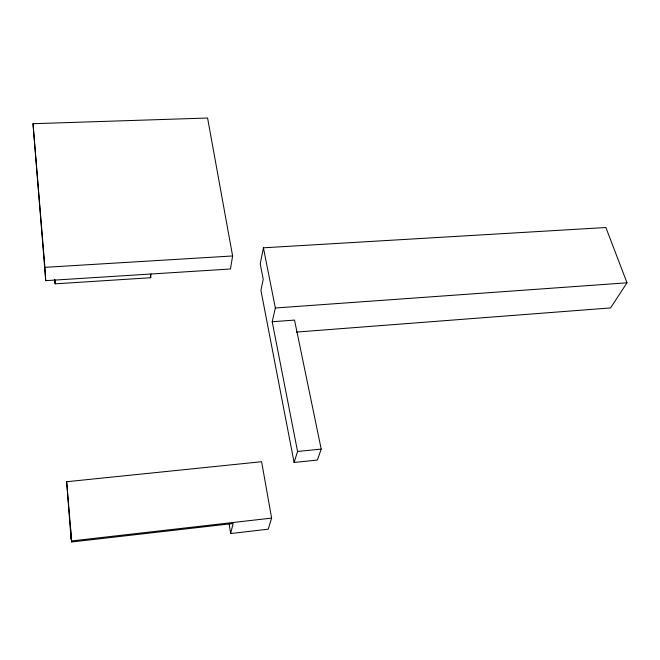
<?xml version="1.0" encoding="UTF-8"?>
<svg xmlns="http://www.w3.org/2000/svg" width="660" height="660" viewBox="0 0 660 660"><rect width="100%" height="100%" fill="white"/><g stroke="black" fill="none" stroke-linecap="round" stroke-linejoin="round"><path stroke-width="0.99" d="M54.788 279.741L55.143 283.833L150.703 277.728L150.958 273.916M232.617 255.964L230.48 268.991L45.713 280.657L33 123.709L207.578 118.024L232.617 255.964L44.913 267.333L33 123.709M296.472 332.071L610.566 307.923L627 282.802L605.872 227.518L263.414 247.813L260.221 263.868L263.224 279.254L260.931 290.408L294.104 462.462L317.369 460.053L321.205 449.081L294.517 320.092L272.2 321.75L297.561 451.473L294.104 462.462M272.2 321.75L275.352 307.989L263.414 247.813M230.662 533.552L233.079 523.512L71.725 541.976L66.668 481.726L261.608 461.719L271.615 518.1L268.232 529.18L230.662 533.552L229.061 523.429M271.615 518.1L71.684 540.936L71.725 541.976M297.561 451.473L321.205 449.081M275.352 307.989L627 282.802M150.422 275.69L150.703 277.728M44.913 267.333L45.713 280.657M54.953 279.972L55.143 283.833M66.668 481.726L71.082 539.368L70.645 529.163"/></g></svg>
